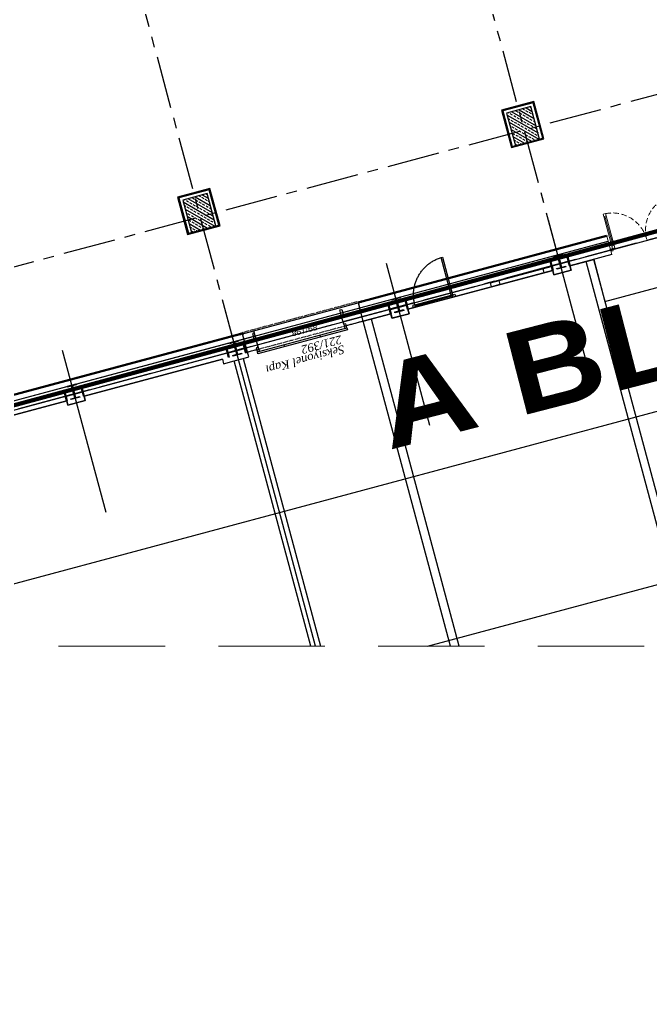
# Model space of a CAD drawing. Header units: centimetres. Extents: x 405564 to 502064, y 46284 to 60634.
# Drawn here: x 463117 to 464624, y 46284 to 48630 of the extents above; entities that cross this region are included whole.
import ezdxf
from ezdxf.xclip import XClip

# ---------------------------------------------------------------- set-up
doc = ezdxf.new("R2010")
doc.units = ezdxf.units.CM
doc.header["$XCLIPFRAME"] = 0
for name, pattern in [('ACAD_ISO03W100', [30, 12, -18]), ('CENTER', [2, 1.25, -0.25, 0.25, -0.25]), ('DASHED', [19.05, 12.7, -6.35]), ('DASHED2', [9.525, 6.35, -3.175]), ('DOT', [0.25, 0, -0.25])]:
    doc.linetypes.add(name, pattern=pattern)
doc.layers.get('0').update_dxf_attribs({"color": 8, "lineweight": 9})
for name, color, linetype, lineweight in [('---___EB_draft00_ALTYAPI_helikoptermania', 8, 'Continuous', 0), ('0-KRCN-MİMARİ-220526', 8, 'Continuous', 9), ('D_Aluminyum', 8, 'Continuous', 18), ('D_Cam', 8, 'Continuous', 18), ('GC_Cephe_Sandvic_Panel', 8, 'Continuous', 25), ('IEM_MP_TARAMA-MEVCUT BİNA', 8, 'Continuous', 9), ('PN_Aluminyum', 8, 'Continuous', 15), ('Y-TEXT-MIMARI', 8, 'Continuous', 18)]:
    doc.layers.add(name, color=color, linetype=linetype, lineweight=lineweight)
for name, color, linetype in [('AS_DUV', 8, 'Continuous'), ('AS_PYZ_BINA', 8, 'Continuous'), ('AS_TAV', 8, 'Continuous')]:
    doc.layers.add(name, color=color, linetype=linetype)
doc.styles.add('notlar', font='timesi.ttf')
doc.styles.add('YAZI200', font='ariblk.ttf')

# ---------------------------------------------------------------- blocks, each defined once
blk = doc.blocks.new('A$Cbf573e9b')
at = {"layer": 'AS_PYZ_BINA'}
h = blk.add_hatch(dxfattribs=at)
h.set_pattern_fill('ANSI33', color=256, scale=50)
h.set_pattern_definition([(45, (451505.078, -365995.793), (-8.83883476, 8.83883476), []), (45, (451513.917, -365995.793), (-8.83883476, 8.83883476), [6.25, -3.125])])
h.paths.add_polyline_path([(-1110, 1520), (-1030, 1520), (-1030, 1580), (-1110, 1580)])
h = blk.add_hatch(dxfattribs=at)
h.set_pattern_fill('ANSI33', color=256, scale=50)
h.set_pattern_definition([(45, (451505.078, -366795.793), (-8.83883476, 8.83883476), []), (45, (451513.917, -366795.793), (-8.83883476, 8.83883476), [6.25, -3.125])])
h.paths.add_polyline_path([(-1110, 720), (-1030, 720), (-1030, 780), (-1110, 780)])
at = {"layer": 'AS_PYZ_BINA', "linetype": 'CENTER', "ltscale": 100}
for p, q in [((-1410, -638.1), (-1410, 5017)), ((-1080, -638.1), (-1080, 5017))]:
    blk.add_line(p, q, dxfattribs=at)
at = {"layer": 'AS_PYZ_BINA'}
for points in [[(-1110, 1520), (-1030, 1520), (-1030, 1580), (-1110, 1580)], [(-1110, 720), (-1030, 720), (-1030, 780), (-1110, 780)]]:
    blk.add_lwpolyline(points, close=True, dxfattribs=at)
at = {"layer": 'AS_PYZ_BINA', "linetype": 'CENTER', "ltscale": 100}
for points in [[(-1410, 1550), (501.9, 1550)], [(-1410, 1550), (501.9, 1550)], [(-1410, 750), (501.9, 750)]]:
    blk.add_lwpolyline(points, dxfattribs=at)
blk = doc.blocks.new('zeminkat_planı')
at = {"layer": 'AS_PYZ_BINA'}
for p, q in [((-1388, 2969), (-1388, 625.5)), ((-1375.5, 2969), (-1375.5, 1525)), ((-1375.5, 2969), (-1375.5, 625.5)), ((-1374.3, 2969), (-1374.3, 1525)), ((-1373, 2969), (-1373, 1525))]:
    blk.add_line(p, q, dxfattribs=at)
for points in [[(-1112.5, 1510), (-1020, 1510), (-1020, 1590), (-1112.5, 1590)], [(-1111.3, 1511.2), (-1021.3, 1511.2), (-1021.3, 1588.7), (-1111.3, 1588.7)], [(-1110, 1512.5), (-1022.5, 1512.5), (-1022.5, 1587.5), (-1110, 1587.5)], [(-1112.5, 710), (-1020, 710), (-1020, 790), (-1112.5, 790)], [(-1111.3, 711.2), (-1021.3, 711.2), (-1021.3, 788.7), (-1111.3, 788.7)], [(-1110, 712.5), (-1022.5, 712.5), (-1022.5, 787.5), (-1110, 787.5)]]:
    blk.add_lwpolyline(points, close=True, dxfattribs=at)
for points in [[(-1373, 1525), (-1375.5, 1525)], [(-1375.5, 1239), (-1375.5, 625.5)], [(-1375.5, 1239), (-1373, 1239)], [(-1374.3, 1239), (-1374.3, 625.5)], [(-1373, 1239), (-1373, 625.5)], [(-1373, 625.5), (-1375.5, 625.5)]]:
    blk.add_lwpolyline(points, dxfattribs=at)
at = {"layer": 'D_Aluminyum'}
for points in [[(-1412.8, 625.5), (-1412.8, 620), (-1407.3, 620), (-1407.3, 625.5)], [(-1407.3, 620), (-1401.8, 620), (-1401.8, 614.5), (-1407.3, 614.5)], [(-1322.6, 620), (-1328.1, 620), (-1328.1, 614.5), (-1322.6, 614.5)]]:
    blk.add_lwpolyline(points, close=True, dxfattribs=at)
at = {"layer": 'D_Aluminyum', "linetype": 'DASHED2', "ltscale": 2}
for centre, start, end in [((-1407.3, 620.3), 270, 356.2827), ((-1407.3, 450.6), 3.7173, 90)]:
    blk.add_arc(centre, 84.8, start, end, dxfattribs=at)
at = {"layer": 'D_Cam'}
for points in [[(-1401.8, 620), (-1328.1, 620)], [(-1328.1, 617.2), (-1401.8, 617.2)], [(-1401.8, 614.5), (-1328.1, 614.5)]]:
    blk.add_lwpolyline(points, dxfattribs=at)
blk.add_blockref('A$Cbf573e9b', (0, 0))
blk = doc.blocks.new('a_aks')
at = {"layer": 'AS_PYZ_BINA', "ltscale": 200}
for p, q in [((11330, 5808), (11330, -1131.1)), ((11730, 5808), (11730, -1131.1)), ((12130, 5808), (12130, -1131.1)), ((12530, 5808), (12530, -1131.1)), ((12237.1, 2057), (12637.8, 2057)), ((-743.4, 1657), (12633.6, 1657)), ((12237.1, 1257), (12637.8, 1257)), ((12237.1, 857), (12637.8, 857))]:
    blk.add_line(p, q, dxfattribs=at)
blk = doc.blocks.new('kp90')
at = {"color": 30, "ltscale": 10}
for points in [[(10316.9, 5393.9), (10316.9, 5399.7), (10311.1, 5399.7), (10311.1, 5393.9)], [(10314, 5393.9), (10314, 5300.9), (10316.9, 5300.9), (10316.9, 5393.9)], [(10316.9, 5300.9), (10316.9, 5295.1), (10311.1, 5295.1), (10311.1, 5300.9)]]:
    blk.add_lwpolyline(points, close=True, dxfattribs=at)
blk.add_lwpolyline([(10316.9, 5390.9), (10409.8, 5390.9), (10409.8, 5393.9), (10316.9, 5393.9)], dxfattribs=at)
blk.add_arc((10316.9, 5393.9), 92.9, 270, 358.2092, dxfattribs=at)
blk = doc.blocks.new('M00$0$RUUVIP')
for p, q in [((-5, 19), (-5, 20)), ((-5, 20), (5, 20)), ((5, 19), (-5, 19)), ((-4, 20), (-3, 21)), ((-1, 18), (-2, 17)), ((-2, 17), (2, 17)), ((-2, 17), (-1, 17)), ((-2, 16), (2, 15)), ((-1, 16), (-2, 16)), ((-2, 16), (-1, 16)), ((-2, 15), (2, 14)), ((-1, 15), (-2, 15)), ((-2, 15), (-1, 14)), ((-1, 14), (-2, 13)), ((-2, 13), (2, 13)), ((-2, 13), (-1, 13)), ((-2, 12), (2, 11)), ((-1, 12), (-2, 12)), ((-2, 12), (-1, 12)), ((-2, 11), (2, 10)), ((-1, 11), (-2, 11)), ((-2, 11), (-1, 10)), ((-1, 10), (-2, 9)), ((-2, 9), (2, 9)), ((-2, 9), (-1, 9)), ((-2, 8), (2, 7)), ((-1, 8), (-2, 8)), ((-2, 8), (-1, 8)), ((-2, 7), (2, 6)), ((-1, 7), (-2, 7)), ((-2, 7), (-1, 6)), ((-1, 19), (-1, 18)), ((-1, 17), (-1, 16)), ((-1, 16), (-1, 15)), ((-1, 14), (-1, 14)), ((-1, 13), (-1, 12)), ((-1, 12), (-1, 11)), ((-1, 10), (-1, 10)), ((-1, 9), (-1, 8)), ((-1, 8), (-1, 7)), ((-1, 6), (-1, 1)), ((-1, 1), (-1, 6)), ((-1, 6), (-1, 6)), ((-1, 1), (0, 0)), ((0, 0), (-1, 1)), ((0, 0), (1, 1)), ((1, 17), (1, 19)), ((1, 16), (2, 17)), ((2, 17), (1, 17)), ((2, 15), (1, 16)), ((1, 16), (1, 16)), ((1, 14), (1, 15)), ((1, 15), (2, 15)), ((1, 13), (1, 14)), ((1, 14), (2, 14)), ((2, 14), (1, 14)), ((1, 12), (2, 13)), ((2, 13), (1, 13)), ((2, 11), (1, 12)), ((1, 12), (1, 12)), ((1, 10), (1, 11)), ((1, 11), (2, 11)), ((1, 9), (2, 10)), ((2, 10), (1, 10)), ((1, 8), (2, 9)), ((2, 9), (1, 9)), ((1, 9), (1, 9)), ((2, 7), (1, 8)), ((1, 8), (1, 8)), ((1, 6), (1, 7)), ((1, 7), (2, 7)), ((1, 5), (2, 6)), ((2, 6), (1, 6)), ((1, 1), (1, 5)), ((3, 21), (4, 20)), ((5, 20), (5, 19))]:
    blk.add_line(p, q)
blk.add_arc((0, 11), 10.8, 72.4592, 107.5408)
blk = doc.blocks.new('M00$0$A$C51F07F23')
at = {"rotation": 180}
blk.add_blockref('M00$0$RUUVIP', (5, 21), dxfattribs=at)
blk = doc.blocks.new('A$C9880d551')
for points in [[(-11, 2378.75), (-11, 2021.25), (-22, 2021.25), (-22, 1978.75), (-11, 1978.75), (-11, 1637), (-22.5, 1637), (-22.5, 1611), (-22.5, 1589), (-1172.5, 1589), (-1172.5, 1563), (-1211, 1563), (-1211, 1315), (-1191, 1315), (-1191, 1289), (-11, 1289), (-11, 1221), (-22, 1221), (-22, 1178.75), (-11, 1178.75), (-11, 821.25), (-22, 821.25), (-22, 778.75), (-11, 778.75), (-11, 720), (-114.7, 720), (-114.7, 20)], [(-11, 1289), (34.5, 1289)]]:
    blk.add_lwpolyline(points)
at = {"layer": 'AS_PYZ_BINA'}
for p, q in [((22, 3019), (22, 1547)), ((34.5, 3019), (34.5, 1547)), ((-11, 1989), (-11, 2011)), ((-11, 2011), (-9, 2011)), ((-11, 1989), (-11, 2011)), ((-11, 2011), (-9, 2011)), ((-9, 2011), (-9, 2001)), ((-9, 2011), (-9, 2001)), ((-9, 2001), (20, 2001)), ((-9, 2001), (20, 2001)), ((20, 1999), (-9, 1999)), ((-9, 1999), (-9, 1989)), ((20, 1999), (-9, 1999)), ((-9, 1999), (-9, 1989)), ((20, 2001), (20, 2011)), ((20, 2011), (22, 2011)), ((20, 2001), (20, 2011)), ((20, 2011), (22, 2011)), ((20, 1989), (20, 1999)), ((20, 1989), (20, 1999)), ((22, 2011), (22, 1989)), ((-9, 1989), (-11, 1989)), ((-9, 1989), (-11, 1989)), ((22, 1989), (20, 1989)), ((22, 1989), (20, 1989)), ((-1172.5, 1611), (-22.5, 1611)), ((-1172.5, 1611), (-22.5, 1611)), ((-11, 1589), (-11, 1611)), ((-11, 1611), (-9, 1611)), ((-11, 1589), (-11, 1611)), ((-11, 1611), (-9, 1611)), ((-9, 1611), (-9, 1601)), ((-9, 1611), (-9, 1601)), ((-9, 1601), (20, 1601)), ((-9, 1601), (20, 1601)), ((20, 1599), (-9, 1599)), ((-9, 1599), (-9, 1589)), ((20, 1599), (-9, 1599)), ((-9, 1599), (-9, 1589)), ((20, 1601), (20, 1611)), ((20, 1611), (22, 1611)), ((20, 1601), (20, 1611)), ((20, 1611), (22, 1611)), ((20, 1589), (20, 1599)), ((20, 1589), (20, 1599)), ((22, 1611), (22, 1589)), ((-22.5, 1589), (-1172.5, 1589)), ((-22.5, 1589), (-1172.5, 1589)), ((-9, 1589), (-11, 1589)), ((-9, 1589), (-11, 1589)), ((-11, 1580), (-11, 1575)), ((-11, 1575), (-11, 1575)), ((-11, 1575), (22, 1575)), ((22, 1589), (20, 1589)), ((22, 1589), (20, 1589)), ((22, 1575), (34.5, 1575)), ((-11, 1221.25), (-11, 1289)), ((22, 1289), (34.5, 1289)), ((-11, 1189), (-11, 1211)), ((-11, 1211), (-9, 1211)), ((-9, 1211), (-9, 1201)), ((-9, 1201), (20, 1201)), ((20, 1199), (-9, 1199)), ((-9, 1199), (-9, 1189)), ((20, 1201), (20, 1211)), ((20, 1211), (22, 1211)), ((20, 1189), (20, 1199)), ((-9, 1189), (-11, 1189)), ((-11, 821.25), (-11, 1178.75)), ((22, 1189), (20, 1189)), ((-11, 789), (-11, 811)), ((-11, 811), (-9, 811)), ((-9, 811), (-9, 801)), ((-9, 801), (20, 801)), ((20, 799), (-9, 799)), ((-9, 799), (-9, 789)), ((20, 801), (20, 811)), ((20, 811), (22, 811)), ((20, 789), (20, 799)), ((-9, 789), (-11, 789)), ((22, 789), (20, 789))]:
    blk.add_line(p, q, dxfattribs=at)
at = {"layer": 'AS_PYZ_BINA', "linetype": 'ByBlock'}
for p, q in [((34.5, 1811.47), (34.5, 1795.39)), ((-1191, 1289), (-11, 1289)), ((-1191, 1269), (-11, 1269)), ((-1191, 739), (-11, 739)), ((-1191, 720), (-11, 720))]:
    blk.add_line(p, q, dxfattribs=at)
at = {"layer": 'AS_PYZ_BINA'}
for points in [[(-11, 1637), (-11, 1978.75), (-22, 1978.75), (-22, 2021.25), (-11, 2021.25), (-11, 2378.75), (-22, 2378.75), (-22, 2421.25), (-11, 2421.25), (-11, 2537)], [(-11, 1637), (-11, 1978.75), (-22, 1978.75), (-22, 2021.25), (-11, 2021.25), (-11, 2378.75), (-22, 2378.75), (-22, 2421.25), (-11, 2421.25), (-11, 2537)], [(-11, 2022), (11, 2022), (11, 2020), (1, 2020), (1, 1980), (11, 1980), (11, 1978), (-11, 1978), (-11, 1980), (-1, 1980), (-1, 2020), (-11, 2020), (-11, 2022)], [(-11, 2022), (11, 2022), (11, 2020), (1, 2020), (1, 1980), (11, 1980), (11, 1978), (-11, 1978), (-11, 1980), (-1, 1980), (-1, 2020), (-11, 2020), (-11, 2022)], [(-11, 1637), (-22.5, 1637), (-22.5, 1611)], [(-11, 1637), (-22.5, 1637), (-22.5, 1611)], [(-11, 1622), (11, 1622), (11, 1620), (1, 1620), (1, 1580), (11, 1580), (11, 1578), (-11, 1578), (-11, 1580), (-1, 1580), (-1, 1620), (-11, 1620), (-11, 1622)], [(-11, 1622), (11, 1622), (11, 1620), (1, 1620), (1, 1580), (11, 1580), (11, 1578), (-11, 1578), (-11, 1580), (-1, 1580), (-1, 1620), (-11, 1620), (-11, 1622)], [(-22.5, 1589), (-22.5, 1575), (-11, 1575)], [(-22.5, 1589), (-22.5, 1575), (-11, 1575)], [(-11, 1178.75), (-22, 1178.75), (-22, 1221.25), (-11, 1221.25)], [(-11, 1222), (11, 1222), (11, 1220), (1, 1220), (1, 1180), (11, 1180), (11, 1178), (-11, 1178), (-11, 1180), (-1, 1180), (-1, 1220), (-11, 1220), (-11, 1222)], [(-11, 778.75), (-22, 778.75), (-22, 821.25), (-11, 821.25)], [(-11, 822), (11, 822), (11, 820), (1, 820), (1, 780), (11, 780), (11, 778), (-11, 778), (-11, 780), (-1, 780), (-1, 820), (-11, 820), (-11, 822)], [(-11, 675.45), (-11, 778.75)]]:
    blk.add_lwpolyline(points, dxfattribs=at)
at = {"layer": 'AS_PYZ_BINA', "linetype": 'DOT'}
for points in [[(-11, 1289), (-11, 1575)], [(37.5, 1289.57), (37.5, 1574.43)]]:
    blk.add_lwpolyline(points, dxfattribs=at)
at = {"layer": 'AS_TAV', "color": 30}
blk.add_lwpolyline([(-11, 822), (-11, 972), (-1, 972), (-1, 822), (-11, 822)], dxfattribs=at)
for points in [[(-11, 952), (-11, 972), (-1, 972), (-1, 952)], [(-11, 822), (-11, 842), (-1, 842), (-1, 822)]]:
    blk.add_lwpolyline(points, close=True, dxfattribs=at)
at = {"layer": 'GC_Cephe_Sandvic_Panel'}
for points in [[(16.5, 1575), (34.5, 1575)], [(16.5, 1575), (34.5, 1575)], [(16.5, 1575), (34.5, 1575)], [(16.5, 1289), (34.5, 1289)], [(16.5, 1289), (34.5, 1289)], [(16.5, 1289), (34.5, 1289)]]:
    blk.add_lwpolyline(points, dxfattribs=at)
at = {"layer": 'PN_Aluminyum'}
for points in [[(16.5, 1574.97), (34.5, 1574.97)], [(32.71, 1574.69), (32.71, 1574.57)], [(33.25, 1574.71), (33.25, 1574.83)], [(34.62, 1580.36), (34.5, 1580.36)], [(35.2, 1583.05), (35.16, 1582.93)], [(35.63, 1582.76), (35.59, 1582.64)], [(16.5, 1289.03), (34.5, 1289.03)], [(32.71, 1289.31), (32.71, 1289.43)], [(33.25, 1289.29), (33.25, 1289.17)], [(34.62, 1283.64), (34.5, 1283.64)], [(35.2, 1280.95), (35.16, 1281.07)], [(35.63, 1281.24), (35.59, 1281.36)], [(-11, 675.45), (34.5, 675.45)]]:
    blk.add_lwpolyline(points, dxfattribs=at)
for points in [[(37.5, 1582.43), (37.5, 1574.43), (32.4, 1574.43, -0.4142136), (32.25, 1574.58), (32.25, 1574.68, -0.4142136), (32.4, 1574.83), (33.25, 1574.83)], [(35.63, 1582.76), (34.68, 1583.07, -0.4142136), (34.66, 1583.11), (34.69, 1583.21, -0.4142136), (34.73, 1583.23), (37.38, 1582.34), (37.38, 1574.55), (32.4, 1574.55, -0.4142136), (32.37, 1574.58), (32.37, 1574.68, -0.4142136), (32.4, 1574.71), (33.25, 1574.71)], [(34.5, 1580.36), (34.5, 1582.78, -0.5119183), (34.7, 1582.92), (36.06, 1582.47, 0.4142136), (36.1, 1582.49), (36.13, 1582.58, 0.4142136), (36.11, 1582.62), (35.16, 1582.93)], [(35.59, 1582.64), (34.64, 1582.96, -0.4142136), (34.55, 1583.15), (34.58, 1583.24, -0.4142136), (34.77, 1583.34), (37.5, 1582.43)], [(34.62, 1580.36), (34.62, 1582.78, -0.5119183), (34.66, 1582.81), (36.02, 1582.35, 0.4142136), (36.21, 1582.45), (36.24, 1582.54, 0.4142136), (36.15, 1582.73), (35.2, 1583.05)], [(37.5, 1281.57), (37.5, 1289.57), (32.4, 1289.57, 0.4142136), (32.25, 1289.42), (32.25, 1289.32, 0.4142136), (32.4, 1289.17), (33.25, 1289.17)], [(35.63, 1281.24), (34.68, 1280.93, 0.4142136), (34.66, 1280.89), (34.69, 1280.79, 0.4142136), (34.73, 1280.77), (37.38, 1281.66), (37.38, 1289.45), (32.4, 1289.45, 0.4142136), (32.37, 1289.42), (32.37, 1289.32, 0.4142136), (32.4, 1289.29), (33.25, 1289.29)], [(34.5, 1283.64), (34.5, 1281.22, 0.5119183), (34.7, 1281.08), (36.06, 1281.53, -0.4142136), (36.1, 1281.51), (36.13, 1281.42, -0.4142136), (36.11, 1281.38), (35.16, 1281.07)], [(35.59, 1281.36), (34.64, 1281.04, 0.4142136), (34.55, 1280.85), (34.58, 1280.76, 0.4142136), (34.77, 1280.66), (37.5, 1281.57)], [(34.62, 1283.64), (34.62, 1281.22, 0.5119183), (34.66, 1281.19), (36.02, 1281.65, -0.4142136), (36.21, 1281.55), (36.24, 1281.46, -0.4142136), (36.15, 1281.27), (35.2, 1280.95)]]:
    blk.add_lwpolyline(points, format="xyb", dxfattribs=at)
at = {"linetype": 'ByBlock', "xscale": -1, "rotation": 180}
blk.add_blockref('kp90', (-10322.1, 6461.1), dxfattribs=at)
at = {"layer": 'AS_PYZ_BINA'}
blk.add_blockref('a_aks', (-12530, -57), dxfattribs=at)
at = {"layer": 'PN_Aluminyum'}
for p, xscale, yscale, zscale, rotation in [((34.83, 1580.93), 0.1000000000003672, 0.1000000000003672, 0.1000000000003672, 90), ((36.22, 1583.03), 0.08000000000029105, 0.08000000000029105, 0.08000000000029105, 161.5650511931966), ((34.83, 1283.07), -0.1000000000003672, 0.1000000000003672, 0.100000000000364, 90), ((36.22, 1280.97), -0.08000000000029102, 0.08000000000029102, 0.08000000000029102, 18.4349488068034)]:
    blk.add_blockref('M00$0$A$C51F07F23', p, dxfattribs=dict(at, xscale=xscale, yscale=yscale, zscale=zscale, rotation=rotation))
blk = doc.blocks.new('A$C85dec720')
ref = blk.add_blockref('zeminkat_planı', (7059, 383))
XClip(ref).set_block_clipping_path([(-9126.4697968782, -1655.3396659539), (1140.0000000002, 6527.619333315)])
at = {"layer": 'AS_PYZ_BINA'}
for p, q in [((5638, 1885), (5638, 1908)), ((5638, 1880), (5671, 1880)), ((5643, 1880), (5662.5, 1880)), ((5671, 1880), (5683.5, 1880)), ((5628, 1819), (5633, 1819)), ((5628, 1730), (5633, 1730)), ((5643, 1669), (5662.5, 1669)), ((5638, 1554.25), (5638, 1664))]:
    blk.add_line(p, q, dxfattribs=at)
blk.add_lwpolyline([(5633, 1885), (5633, 1664), (5628, 1664), (5628, 1885), (5633, 1885)], dxfattribs=at)
for points in [[(5633, 1880), (5643, 1880), (5643, 1885), (5633, 1885)], [(5662.5, 1880), (5678.5, 1880), (5678.5, 1885), (5662.5, 1885)], [(5633, 1664), (5643, 1664), (5643, 1669), (5633, 1669)], [(5662.5, 1669), (5678.5, 1669), (5678.5, 1664), (5662.5, 1664)]]:
    blk.add_lwpolyline(points, close=True, dxfattribs=at)
ref = blk.add_blockref('A$C9880d551', (5649, 333))
XClip(ref).set_block_clipping_path([(-7716.4697968782, -970.1704076316), (309.4999999999, 5561.9249810847)])
at = {"layer": 'AS_PYZ_BINA', "style": 'notlar'}
for s, height, p in [('Seksiyonel Kapı', 20, (5595.51, 1682.91)), ('89/198', 15, (5661.46, 1731.08)), ('221/392', 20, (5619.83, 1682.91))]:
    blk.add_text(s, height=height, rotation=90, dxfattribs=at).set_placement(p)
blk = doc.blocks.new('OPK-site-surrounding-R01')
at = {"layer": '---___EB_draft00_ALTYAPI_helikoptermania', "linetype": 'DASHED', "ltscale": 10}
blk.add_lwpolyline([(-19987.9, -10149.9), (5376.1, -7919.4)], dxfattribs=at)
at = {"layer": 'IEM_MP_TARAMA-MEVCUT BİNA', "linetype": 'ACAD_ISO03W100', "ltscale": 5, "const_width": 10}
blk.add_lwpolyline([(20439.5, -21836.9), (25186.4, -20618.3), (21978.1, -8507.5), (21876.6, -8538.9), (17456.1, -9736.8), (17287.2, -9792.5)], close=True, dxfattribs=at)
at = {"layer": 'Y-TEXT-MIMARI', "insert": (21985.4, -8877.5, 98463.1), "char_height": 200, "width": 4799.102, "attachment_point": 9, "rotation": 14.4393, "style": 'YAZI200'}
blk.add_mtext('A BLOK', dxfattribs=at)
blk = doc.blocks.new('A$C6A10300A')
at = {"linetype": 'DASHED', "ltscale": 20}
blk.add_lwpolyline([(0, -13500), (31500, -13500), (31500, 0), (0, 0)], close=True, dxfattribs=at)
at = {"layer": 'AS_DUV'}
ref = blk.add_blockref('A$C85dec720', (28900.96, -17748.98), dxfattribs=dict(at, rotation=105.0255580063709))
XClip(ref).set_block_clipping_path([(6220.3367769278, 6783.7313721173), (4126.4071464743, -1017.0000000052), (7354.8298234051, -1883.5969356479), (9448.7594538586, 5917.1344364745)])
ref = blk.add_blockref('OPK-site-surrounding-R01', (5135.68, -3851.45))
XClip(ref).set_block_clipping_path([(-5135.679684336, -9648.5463532069), (26364.320315664, 3851.4536467931)])
blk = doc.blocks.new('A$C6A10306C')
ref = blk.add_blockref('OPK-site-surrounding-R01', (5135.68, -3851.45))
XClip(ref).set_block_clipping_path([(-5135.679684336, -9648.5463532069), (26364.320315664, 3851.4536467931)])

msp = doc.modelspace()

# ---------------------------------------------------------------- block references
at = {"layer": '0-KRCN-MİMARİ-220526'}
msp.add_blockref('A$C6A10300A', (438064.1, 60634), dxfattribs=at)

# ---------------------------------------------------------------- next in the draw order: block references
msp.add_blockref('A$C6A10306C', (470564.1, 60634), dxfattribs=at)

doc.saveas('drawing.dxf')
